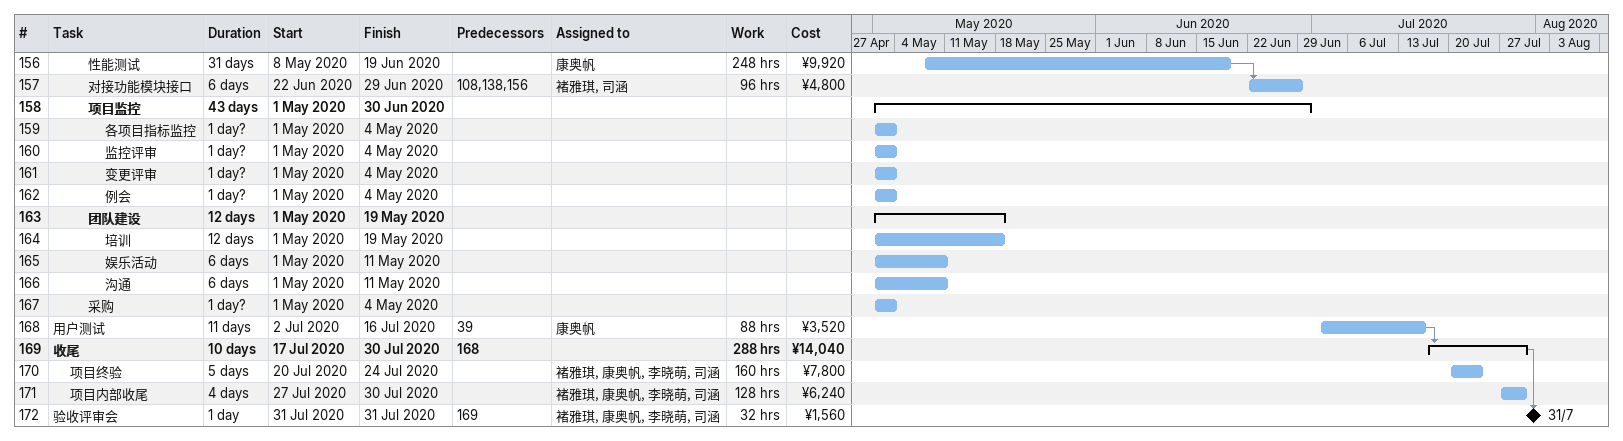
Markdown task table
| ID | Level | Task | Duration | Start | Finish | Predecessors | Resources | Work (h) | Cost (¥) |
|---|---|---|---|---|---|---|---|---|---|
| 156 | 3 | 性能测试 | 31d | 2020-05-08 | 2020-06-19 |  | 康奥帆 | 248 | 9920 |
| 157 | 3 | 对接功能模块接口 | 6d | 2020-06-22 | 2020-06-29 | 108, 138, 156 | 褚雅琪, 司涵 | 96 | 4800 |
| 158 | 3 | **项目监控** | 43d | 2020-05-01 | 2020-06-30 |  |  |  |  |
| 159 | 4 | 各项目指标监控 | 1d? | 2020-05-01 | 2020-05-04 |  |  |  |  |
| 160 | 4 | 监控评审 | 1d? | 2020-05-01 | 2020-05-04 |  |  |  |  |
| 161 | 4 | 变更评审 | 1d? | 2020-05-01 | 2020-05-04 |  |  |  |  |
| 162 | 4 | 例会 | 1d? | 2020-05-01 | 2020-05-04 |  |  |  |  |
| 163 | 3 | **团队建设** | 12d | 2020-05-01 | 2020-05-19 |  |  |  |  |
| 164 | 4 | 培训 | 12d | 2020-05-01 | 2020-05-19 |  |  |  |  |
| 165 | 4 | 娱乐活动 | 6d | 2020-05-01 | 2020-05-11 |  |  |  |  |
| 166 | 4 | 沟通 | 6d | 2020-05-01 | 2020-05-11 |  |  |  |  |
| 167 | 3 | 采购 | 1d? | 2020-05-01 | 2020-05-04 |  |  |  |  |
| 168 | 1 | 用户测试 | 11d | 2020-07-02 | 2020-07-16 | 39 | 康奥帆 | 88 | 3520 |
| 169 | 1 | **收尾** | 10d | 2020-07-17 | 2020-07-30 | 168 |  | 288 | 14040 |
| 170 | 2 | 项目终验 | 5d | 2020-07-20 | 2020-07-24 |  | 褚雅琪, 康奥帆, 李晓萌, 司涵 | 160 | 7800 |
| 171 | 2 | 项目内部收尾 | 4d | 2020-07-27 | 2020-07-30 |  | 褚雅琪, 康奥帆, 李晓萌, 司涵 | 128 | 6240 |
| 172 | 1 | 验收评审会 | 1d | 2020-07-31 | 2020-07-31 | 169 | 褚雅琪, 康奥帆, 李晓萌, 司涵 | 32 | 1560 |
